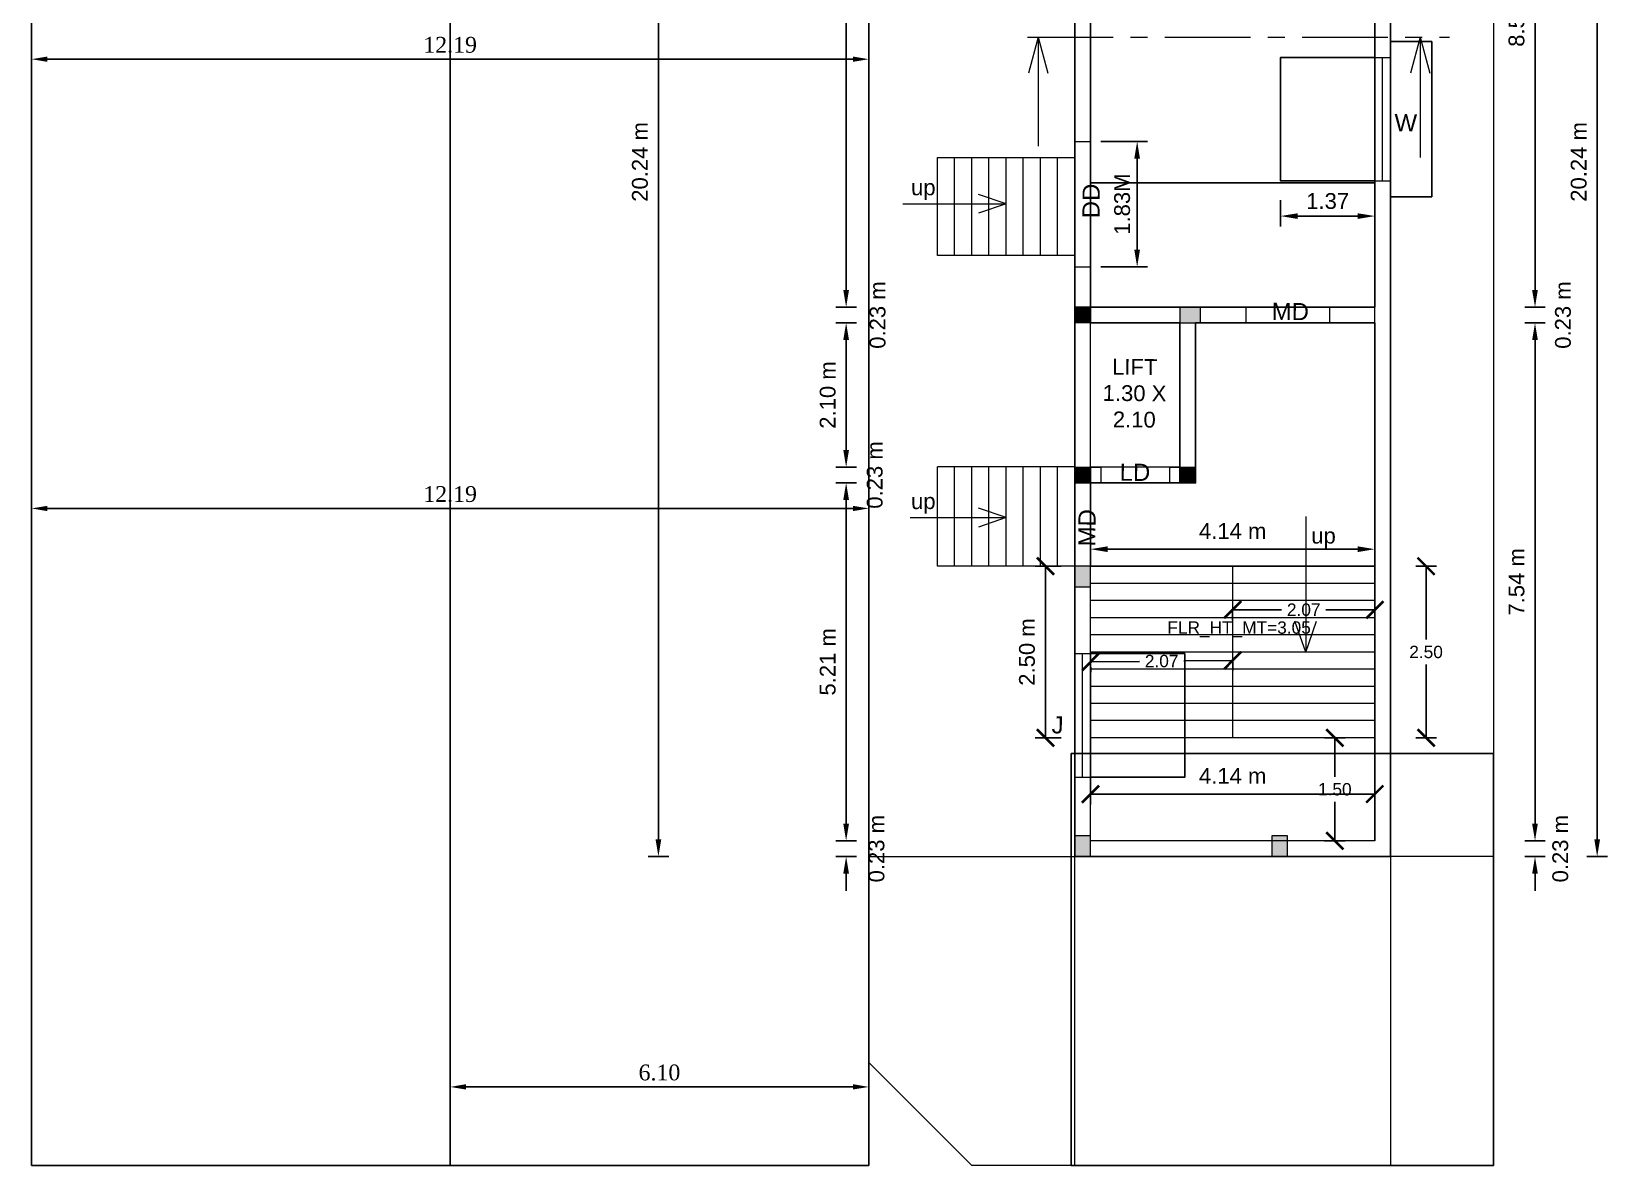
# Model space of a CAD drawing. Header units: metres. Extents: x -478 to 9074, y -2171 to 1762.
# Drawn here: x 8946.42 to 8969.38, y 49.63 to 66.15 of the extents above; entities that cross this region are included whole.
import ezdxf

# ---------------------------------------------------------------- set-up
doc = ezdxf.new("R2010")
doc.units = ezdxf.units.M
doc.header["$MEASUREMENT"] = 0
doc.linetypes.add('CABLIN', pattern=[0.35, 0.25, -0.1])
doc.linetypes.add('CENTER', pattern=[2, 1.25, -0.25, 0.25, -0.25])
for name, color, linetype in [('BLK_1_FLR_0_BLT_UP_AREA', 7, 'Continuous'), ('BLK_1_FLR_0_CARPET_AREA', 7, 'Continuous'), ('BLK_1_FLR_0_CHAJJA', 7, 'Continuous'), ('BLK_1_FLR_0_EXIT_WIDTH_DOOR', 7, 'Continuous'), ('BLK_1_FLR_0_EXIT_WIDTH_STAIR_1', 7, 'Continuous'), ('BLK_1_FLR_0_LIFT_1', 30, 'Continuous'), ('BLK_1_FLR_0_LIGHT_VENTILATION_1', 7, 'Continuous'), ('BLK_1_FLR_0_REGULAR_ROOM_1', 7, 'Continuous'), ('BLK_1_FLR_0_STAIR_1', 7, 'Continuous'), ('BLK_1_FLR_0_STAIR_1_FLIGHT_1', 7, 'Continuous'), ('BLK_1_FLR_0_STAIR_1_FLIGHT_2', 7, 'Continuous'), ('BLK_1_FLR_0_STAIR_1_LANDING_1', 7, 'Continuous'), ('BLK_1_FLR_1_LIGHT_VENTILATION_1', 7, 'Continuous'), ('BLK_1_FLR_1_STAIR_1', 7, 'Continuous'), ('BLK_1_LVL_0_BLDG_FOOT_PRINT', 1, 'Continuous'), ('BLK_1_LVL_0_FRONT_SETBACK', 2, 'Continuous'), ('BLK_1_LVL_0_REAR_SETBACK', 11, 'Continuous'), ('BLK_1_LVL_0_SIDE_SETBACK2', 102, 'Continuous'), ('NOTIFIED_ROAD', 183, 'Continuous'), ('PER_AISLE_WIDTH', 7, 'Continuous'), ('PLOT_BOUNDARY', 70, 'Continuous'), ('ROAD_WIDTH', 7, 'Continuous'), ('SEATING_AREA', 7, 'Continuous'), ('SURRENDER_ROAD_WIDTH', 2, 'Continuous')]:
    doc.layers.add(name, color=color, linetype=linetype)
doc.layers.add('DRIVE_WAY', color=7, linetype='Continuous', lineweight=0)
doc.styles.add('S', font='swiss.ttf')
doc.styles.get("Standard").update_dxf_attribs({"font": 'times.ttf'})
doc.dimstyles.new('METRIC', dxfattribs={"dimtxt": 0.45, "dimasz": 0.25, "dimexe": 0.15, "dimexo": 0.15, "dimgap": 0.15, "dimtad": 1, "dimzin": 0, "dimdsep": 46, "dimtxsty": 'S', "dimcen": 0, "dimclrd": 1, "dimclre": 1, "dimclrt": 5, "dimadec": 0, "dimazin": 2, "dimtfac": 1, "dimtix": 1, "dimtofl": 0, "dimtmove": 1, "dimatfit": 0, "dimfxl": 0, "dimtolj": 1, "dimtzin": 0, "dimarcsym": 0})
doc.dimstyles.new('STANDARD$0', dxfattribs={"dimscale": 0, "dimtxt": 9, "dimasz": 2, "dimexe": 2, "dimexo": 1, "dimgap": 0.5, "dimtad": 1, "dimdec": 1, "dimzin": 0, "dimdsep": 46, "dimlunit": 4, "dimtxsty": 'Standard', "dimblk1": 'ARCHTICK', "dimblk2": 'ARCHTICK', "dimsah": 1, "dimcen": 0, "dimdle": 1.5, "dimclrd": 1, "dimclre": 1, "dimclrt": 4, "dimadec": 0, "dimazin": 0, "dimtfac": 0.3, "dimtdec": 1, "dimtix": 1, "dimtmove": 0, "dimatfit": 3, "dimldrblk": 'ARCHTICK', "dimfxl": 0, "dimfrac": 2, "dimtolj": 1, "dimtzin": 0, "dimarcsym": 0})

# ---------------------------------------------------------------- blocks, each defined once
blk = doc.blocks.new('*D168')
at = {"lineweight": -2}
for p, q in [((8968.321, 62.381), (8968.321, 62.631)), ((8968.171, 62.131), (8968.471, 62.131)), ((8968.171, 61.901), (8968.471, 61.901)), ((8968.321, 61.651), (8968.321, 61.401))]:
    blk.add_line(p, q, dxfattribs=at)
for points in [[(8968.279, 62.381), (8968.362, 62.381), (8968.321, 62.131)], [(8968.279, 61.651), (8968.362, 61.651), (8968.321, 61.901)]]:
    blk.add_solid(points)
at = {"layer": 'Defpoints', "color": 0}
for p in [(8965.688, 62.131), (8965.715, 61.901), (8968.321, 61.901)]:
    blk.add_point(p, dxfattribs=at)
at = {"color": 0, "insert": (8968.729, 62.016), "char_height": 0.23, "attachment_point": 5, "rotation": 90, "style": 'S'}
blk.add_mtext('\\A1;0.23 m', dxfattribs=at)
blk = doc.blocks.new('*D169')
at = {"lineweight": -2}
for p, q in [((8968.171, 61.901), (8968.471, 61.901)), ((8968.321, 61.651), (8968.321, 54.607)), ((8968.171, 54.357), (8968.471, 54.357))]:
    blk.add_line(p, q, dxfattribs=at)
for points in [[(8968.279, 61.651), (8968.362, 61.651), (8968.321, 61.901)], [(8968.279, 54.607), (8968.362, 54.607), (8968.321, 54.357)]]:
    blk.add_solid(points)
at = {"layer": 'Defpoints', "color": 0}
for p in [(8965.715, 61.901), (8965.333, 54.357), (8968.321, 54.357)]:
    blk.add_point(p, dxfattribs=at)
at = {"color": 0, "insert": (8968.052, 58.129), "char_height": 0.23, "attachment_point": 5, "rotation": 90, "style": 'S'}
blk.add_mtext('\\A1;7.54 m', dxfattribs=at)
blk = doc.blocks.new('*D170')
at = {"lineweight": -2}
for p, q in [((8968.321, 54.607), (8968.321, 54.857)), ((8968.171, 54.357), (8968.471, 54.357)), ((8968.171, 54.127), (8968.471, 54.127)), ((8968.321, 53.877), (8968.321, 53.627))]:
    blk.add_line(p, q, dxfattribs=at)
for points in [[(8968.279, 54.607), (8968.362, 54.607), (8968.321, 54.357)], [(8968.279, 53.877), (8968.362, 53.877), (8968.321, 54.127)]]:
    blk.add_solid(points)
at = {"layer": 'Defpoints', "color": 0}
for p in [(8965.333, 54.357), (8965.35, 54.127), (8968.321, 54.127)]:
    blk.add_point(p, dxfattribs=at)
at = {"color": 0, "insert": (8968.69, 54.242), "char_height": 0.23, "attachment_point": 5, "rotation": 90, "style": 'S'}
blk.add_mtext('\\A1;0.23 m', dxfattribs=at)
blk = doc.blocks.new('*D171')
at = {"lineweight": -2}
for p, q in [((8969.076, 74.367), (8969.376, 74.367)), ((8969.226, 54.377), (8969.226, 74.117)), ((8969.076, 54.127), (8969.376, 54.127))]:
    blk.add_line(p, q, dxfattribs=at)
for points in [[(8969.185, 74.117), (8969.268, 74.117), (8969.226, 74.367)], [(8969.185, 54.377), (8969.268, 54.377), (8969.226, 54.127)]]:
    blk.add_solid(points)
at = {"layer": 'Defpoints', "color": 0}
for p in [(8964.132, 74.367), (8969.226, 74.367), (8965.35, 54.127)]:
    blk.add_point(p, dxfattribs=at)
at = {"color": 0, "insert": (8968.958, 64.247), "char_height": 0.23, "attachment_point": 5, "rotation": 90, "style": 'S'}
blk.add_mtext('\\A1;20.24 m', dxfattribs=at)
blk = doc.blocks.new('*D175')
at = {"lineweight": -2}
for p, q in [((8958.287, 54.607), (8958.287, 54.857)), ((8958.437, 54.357), (8958.137, 54.357)), ((8958.437, 54.127), (8958.137, 54.127)), ((8958.287, 53.877), (8958.287, 53.627))]:
    blk.add_line(p, q, dxfattribs=at)
for points in [[(8958.245, 54.607), (8958.329, 54.607), (8958.287, 54.357)], [(8958.245, 53.877), (8958.329, 53.877), (8958.287, 54.127)]]:
    blk.add_solid(points)
at = {"layer": 'Defpoints', "color": 0}
for p in [(8958.287, 54.357), (8962.841, 54.357), (8962.841, 54.127)]:
    blk.add_point(p, dxfattribs=at)
at = {"color": 0, "insert": (8958.73, 54.242), "char_height": 0.23, "attachment_point": 5, "rotation": 90, "style": 'S'}
blk.add_mtext('\\A1;0.23 m', dxfattribs=at)
blk = doc.blocks.new('*D176')
at = {"lineweight": -2}
for p, q in [((8958.437, 59.571), (8958.137, 59.571)), ((8958.287, 54.607), (8958.287, 59.321)), ((8958.437, 54.357), (8958.137, 54.357))]:
    blk.add_line(p, q, dxfattribs=at)
for points in [[(8958.245, 59.321), (8958.329, 59.321), (8958.287, 59.571)], [(8958.245, 54.607), (8958.329, 54.607), (8958.287, 54.357)]]:
    blk.add_solid(points)
at = {"layer": 'Defpoints', "color": 0}
for p in [(8958.287, 59.571), (8961.847, 59.571), (8962.841, 54.357)]:
    blk.add_point(p, dxfattribs=at)
at = {"color": 0, "insert": (8958.019, 56.964), "char_height": 0.23, "attachment_point": 5, "rotation": 90, "style": 'S'}
blk.add_mtext('\\A1;5.21 m', dxfattribs=at)
blk = doc.blocks.new('*D177')
at = {"lineweight": -2}
for p, q in [((8958.287, 60.051), (8958.287, 60.301)), ((8958.437, 59.801), (8958.137, 59.801)), ((8958.437, 59.571), (8958.137, 59.571)), ((8958.287, 59.321), (8958.287, 59.071))]:
    blk.add_line(p, q, dxfattribs=at)
for points in [[(8958.245, 60.051), (8958.329, 60.051), (8958.287, 59.801)], [(8958.245, 59.321), (8958.329, 59.321), (8958.287, 59.571)]]:
    blk.add_solid(points)
at = {"layer": 'Defpoints', "color": 0}
for p in [(8958.287, 59.801), (8961.847, 59.801), (8961.847, 59.571)]:
    blk.add_point(p, dxfattribs=at)
at = {"color": 0, "insert": (8958.704, 59.686), "char_height": 0.23, "attachment_point": 5, "rotation": 90, "style": 'S'}
blk.add_mtext('\\A1;0.23 m', dxfattribs=at)
blk = doc.blocks.new('*D178')
at = {"lineweight": -2}
for p, q in [((8958.437, 61.901), (8958.137, 61.901)), ((8958.287, 60.051), (8958.287, 61.651)), ((8958.437, 59.801), (8958.137, 59.801))]:
    blk.add_line(p, q, dxfattribs=at)
for points in [[(8958.245, 61.651), (8958.329, 61.651), (8958.287, 61.901)], [(8958.245, 60.051), (8958.329, 60.051), (8958.287, 59.801)]]:
    blk.add_solid(points)
at = {"layer": 'Defpoints', "color": 0}
for p in [(8958.287, 61.901), (8961.847, 61.901), (8961.847, 59.801)]:
    blk.add_point(p, dxfattribs=at)
at = {"color": 0, "insert": (8958.019, 60.851), "char_height": 0.23, "attachment_point": 5, "rotation": 90, "style": 'S'}
blk.add_mtext('\\A1;2.10 m', dxfattribs=at)
blk = doc.blocks.new('*D179')
at = {"lineweight": -2}
for p, q in [((8958.287, 62.381), (8958.287, 62.631)), ((8958.437, 62.131), (8958.137, 62.131)), ((8958.437, 61.901), (8958.137, 61.901)), ((8958.287, 61.651), (8958.287, 61.401))]:
    blk.add_line(p, q, dxfattribs=at)
for points in [[(8958.245, 62.381), (8958.329, 62.381), (8958.287, 62.131)], [(8958.245, 61.651), (8958.329, 61.651), (8958.287, 61.901)]]:
    blk.add_solid(points)
at = {"layer": 'Defpoints', "color": 0}
for p in [(8958.287, 62.131), (8961.847, 62.131), (8961.847, 61.901)]:
    blk.add_point(p, dxfattribs=at)
at = {"color": 0, "insert": (8958.746, 62.016), "char_height": 0.23, "attachment_point": 5, "rotation": 90, "style": 'S'}
blk.add_mtext('\\A1;0.23 m', dxfattribs=at)
blk = doc.blocks.new('*D180')
at = {"lineweight": -2}
for p, q in [((8958.437, 74.137), (8958.137, 74.137)), ((8958.287, 62.381), (8958.287, 73.887)), ((8958.437, 62.131), (8958.137, 62.131))]:
    blk.add_line(p, q, dxfattribs=at)
for points in [[(8958.245, 73.887), (8958.329, 73.887), (8958.287, 74.137)], [(8958.245, 62.381), (8958.329, 62.381), (8958.287, 62.131)]]:
    blk.add_solid(points)
at = {"layer": 'Defpoints', "color": 0}
for p in [(8958.287, 74.137), (8962.161, 74.137), (8961.847, 62.131)]:
    blk.add_point(p, dxfattribs=at)
at = {"color": 0, "insert": (8958.019, 68.134), "char_height": 0.23, "attachment_point": 5, "rotation": 90, "style": 'S'}
blk.add_mtext('\\A1;12.01 m', dxfattribs=at)
blk = doc.blocks.new('_ArchTick')
at = {"color": 0, "linetype": 'ByBlock', "const_width": 0.15}
blk.add_lwpolyline([(-0.5, -0.5), (0.5, 0.5)], dxfattribs=at)
blk = doc.blocks.new('*D205')
at = {"layer": 'BLK_1_FLR_0_STAIR_1_LANDING_1', "color": 0, "lineweight": -2}
for p, q in [((8961.847, 55.268), (8961.847, 54.888)), ((8965.987, 55.268), (8965.987, 54.888)), ((8965.987, 55.038), (8961.847, 55.038))]:
    blk.add_line(p, q, dxfattribs=at)
at = {"layer": 'Defpoints', "color": 0}
for p in [(8961.847, 55.857), (8965.987, 55.857), (8961.847, 55.038)]:
    blk.add_point(p, dxfattribs=at)
at = {"layer": 'BLK_1_FLR_0_STAIR_1_LANDING_1', "color": 0, "lineweight": -2, "xscale": 0.25, "yscale": 0.25, "zscale": 0.25, "rotation": 180}
blk.add_blockref('_ArchTick', (8961.847, 55.038), dxfattribs=at)
at = {"layer": 'BLK_1_FLR_0_STAIR_1_LANDING_1', "color": 0, "lineweight": -2, "xscale": 0.25, "yscale": 0.25, "zscale": 0.25}
blk.add_blockref('_ArchTick', (8965.987, 55.038), dxfattribs=at)
at = {"layer": 'BLK_1_FLR_0_STAIR_1_LANDING_1', "color": 7, "lineweight": 20, "insert": (8963.917, 55.303), "char_height": 0.23, "attachment_point": 5, "style": 'S'}
blk.add_mtext('\\A1;4.14 m', dxfattribs=at)
blk = doc.blocks.new('*D206')
at = {"layer": 'BLK_1_FLR_0_STAIR_1_LANDING_1', "color": 2, "lineweight": -2, "ltscale": 0.5}
for p, q in [((8965.255, 55.857), (8965.555, 55.857)), ((8965.405, 55.857), (8965.405, 55.29)), ((8965.405, 54.357), (8965.405, 54.925)), ((8965.255, 54.357), (8965.555, 54.357))]:
    blk.add_line(p, q, dxfattribs=at)
at = {"layer": 'Defpoints', "color": 0, "ltscale": 0.5}
for p in [(8965.095, 55.857), (8965.095, 54.357), (8965.405, 54.357)]:
    blk.add_point(p, dxfattribs=at)
at = {"layer": 'BLK_1_FLR_0_STAIR_1_LANDING_1', "color": 2, "lineweight": -2, "ltscale": 0.5, "xscale": 0.25, "yscale": 0.25, "zscale": 0.25}
for p, rotation in [((8965.405, 55.857), 90), ((8965.405, 54.357), 270)]:
    blk.add_blockref('_ArchTick', p, dxfattribs=dict(at, rotation=rotation))
at = {"layer": 'BLK_1_FLR_0_STAIR_1_LANDING_1', "color": 2, "lineweight": -2, "ltscale": 0.5, "insert": (8965.405, 55.107), "char_height": 0.18, "attachment_point": 5, "style": 'S'}
blk.add_mtext('\\A1;1.50', dxfattribs=at)
blk = doc.blocks.new('*D211')
at = {"lineweight": -2}
for p, q in [((8968.171, 70.699), (8968.471, 70.699)), ((8968.321, 62.381), (8968.321, 70.449)), ((8968.171, 62.131), (8968.471, 62.131))]:
    blk.add_line(p, q, dxfattribs=at)
for points in [[(8968.279, 70.449), (8968.362, 70.449), (8968.321, 70.699)], [(8968.279, 62.381), (8968.362, 62.381), (8968.321, 62.131)]]:
    blk.add_solid(points)
at = {"layer": 'Defpoints', "color": 0}
for p in [(8965.987, 70.699), (8968.321, 70.699), (8965.987, 62.131)]:
    blk.add_point(p, dxfattribs=at)
at = {"color": 0, "insert": (8968.052, 66.415), "char_height": 0.23, "attachment_point": 5, "rotation": 90, "style": 'S'}
blk.add_mtext('\\A1;8.57 m', dxfattribs=at)
blk = doc.blocks.new('*D213')
at = {"lineweight": -2}
for p, q in [((8955.703, 74.367), (8955.403, 74.367)), ((8955.553, 54.377), (8955.553, 74.117)), ((8955.703, 54.127), (8955.403, 54.127))]:
    blk.add_line(p, q, dxfattribs=at)
for points in [[(8955.511, 74.117), (8955.594, 74.117), (8955.553, 74.367)], [(8955.511, 54.377), (8955.594, 54.377), (8955.553, 54.127)]]:
    blk.add_solid(points)
at = {"layer": 'Defpoints', "color": 0}
for p in [(8955.553, 74.367), (8959.788, 74.367), (8961.617, 54.127)]:
    blk.add_point(p, dxfattribs=at)
at = {"color": 0, "insert": (8955.284, 64.247), "char_height": 0.23, "attachment_point": 5, "rotation": 90, "style": 'S'}
blk.add_mtext('\\A1;20.24 m', dxfattribs=at)
blk = doc.blocks.new('*D218')
at = {"layer": 'BLK_1_FLR_0_LIGHT_VENTILATION_1', "color": 232, "lineweight": -2, "ltscale": 0.5}
for p, q in [((8964.615, 63.688), (8964.615, 63.308)), ((8965.987, 63.688), (8965.987, 63.308)), ((8964.865, 63.458), (8965.737, 63.458))]:
    blk.add_line(p, q, dxfattribs=at)
at = {"layer": 'BLK_1_FLR_0_LIGHT_VENTILATION_1', "color": 232, "ltscale": 0.5}
for points in [[(8964.865, 63.499), (8964.865, 63.416), (8964.615, 63.458)], [(8965.737, 63.499), (8965.737, 63.416), (8965.987, 63.458)]]:
    blk.add_solid(points, dxfattribs=at)
at = {"layer": 'Defpoints', "color": 0, "ltscale": 0.5}
for p in [(8964.615, 63.969), (8965.987, 63.969), (8965.987, 63.458)]:
    blk.add_point(p, dxfattribs=at)
at = {"layer": 'BLK_1_FLR_0_LIGHT_VENTILATION_1', "color": 232, "lineweight": -2, "ltscale": 0.5, "insert": (8965.301, 63.676), "char_height": 0.23, "attachment_point": 5, "style": 'S'}
blk.add_mtext('\\A1;1.37', dxfattribs=at)
blk = doc.blocks.new('*D220')
at = {"layer": 'BLK_1_FLR_0_EXIT_WIDTH_STAIR_1', "color": 1, "lineweight": -2}
for p, q in [((8961.847, 58.507), (8961.847, 58.755)), ((8962.097, 58.605), (8965.737, 58.605)), ((8965.987, 58.507), (8965.987, 58.755))]:
    blk.add_line(p, q, dxfattribs=at)
at = {"layer": 'BLK_1_FLR_0_EXIT_WIDTH_STAIR_1', "color": 1}
for points in [[(8962.097, 58.647), (8962.097, 58.563), (8961.847, 58.605)], [(8965.737, 58.647), (8965.737, 58.563), (8965.987, 58.605)]]:
    blk.add_solid(points, dxfattribs=at)
at = {"layer": 'Defpoints', "color": 0}
for p in [(8965.987, 58.605), (8961.847, 58.357), (8965.987, 58.357)]:
    blk.add_point(p, dxfattribs=at)
at = {"layer": 'BLK_1_FLR_0_EXIT_WIDTH_STAIR_1', "color": 1, "lineweight": -2, "insert": (8963.917, 58.87), "char_height": 0.23, "attachment_point": 5, "style": 'S'}
blk.add_mtext('\\A1;4.14 m', dxfattribs=at)
blk = doc.blocks.new('*D221')
at = {"layer": 'BLK_1_FLR_0_STAIR_1_FLIGHT_1', "color": 2, "lineweight": -2, "ltscale": 0.5}
for p, q in [((8963.917, 57.723), (8963.917, 57.573)), ((8963.917, 57.723), (8964.629, 57.723)), ((8965.987, 57.723), (8965.274, 57.723)), ((8965.987, 57.723), (8965.987, 57.573))]:
    blk.add_line(p, q, dxfattribs=at)
at = {"layer": 'Defpoints', "color": 0, "ltscale": 0.5}
for p in [(8963.917, 57.857), (8965.987, 57.857), (8965.987, 57.723)]:
    blk.add_point(p, dxfattribs=at)
at = {"layer": 'BLK_1_FLR_0_STAIR_1_FLIGHT_1', "color": 2, "lineweight": -2, "ltscale": 0.5, "xscale": 0.25, "yscale": 0.25, "zscale": 0.25, "rotation": 180}
blk.add_blockref('_ArchTick', (8963.917, 57.723), dxfattribs=at)
at = {"layer": 'BLK_1_FLR_0_STAIR_1_FLIGHT_1', "color": 2, "lineweight": -2, "ltscale": 0.5, "xscale": 0.25, "yscale": 0.25, "zscale": 0.25}
blk.add_blockref('_ArchTick', (8965.987, 57.723), dxfattribs=at)
at = {"layer": 'BLK_1_FLR_0_STAIR_1_FLIGHT_1', "color": 2, "lineweight": -2, "ltscale": 0.5, "insert": (8964.952, 57.723), "char_height": 0.18, "attachment_point": 5, "style": 'S'}
blk.add_mtext('\\A1;2.07', dxfattribs=at)
blk = doc.blocks.new('*D222')
at = {"layer": 'BLK_1_FLR_0_STAIR_1_FLIGHT_2', "color": 2, "lineweight": -2, "ltscale": 0.5}
for p, q in [((8961.848, 56.963), (8962.561, 56.971)), ((8961.848, 56.963), (8961.85, 56.813)), ((8963.918, 56.986), (8963.205, 56.978)), ((8963.918, 56.986), (8963.92, 56.836))]:
    blk.add_line(p, q, dxfattribs=at)
at = {"layer": 'Defpoints', "color": 0, "ltscale": 0.5}
for p in [(8961.847, 57.084), (8961.848, 56.963), (8963.917, 57.107)]:
    blk.add_point(p, dxfattribs=at)
at = {"layer": 'BLK_1_FLR_0_STAIR_1_FLIGHT_2', "color": 2, "lineweight": -2, "ltscale": 0.5, "xscale": 0.25, "yscale": 0.25, "zscale": 0.25}
for p, rotation in [((8961.848, 56.963), 180.6414705775121), ((8963.918, 56.986), 0.6414705775120402)]:
    blk.add_blockref('_ArchTick', p, dxfattribs=dict(at, rotation=rotation))
at = {"layer": 'BLK_1_FLR_0_STAIR_1_FLIGHT_2', "color": 2, "lineweight": -2, "ltscale": 0.5, "insert": (8962.883, 56.975), "char_height": 0.18, "attachment_point": 5, "style": 'S'}
blk.add_mtext('\\A1;2.07', dxfattribs=at)
blk = doc.blocks.new('*D223')
at = {"layer": 'BLK_1_FLR_0_STAIR_1_FLIGHT_1', "color": 1, "lineweight": -2, "ltscale": 0.5}
for p, q in [((8966.584, 58.357), (8966.884, 58.357)), ((8966.734, 58.357), (8966.734, 57.29)), ((8966.734, 55.857), (8966.734, 56.925)), ((8966.584, 55.857), (8966.884, 55.857))]:
    blk.add_line(p, q, dxfattribs=at)
at = {"layer": 'Defpoints', "color": 0, "ltscale": 0.5}
for p in [(8965.987, 58.357), (8966.734, 58.357), (8965.987, 55.857)]:
    blk.add_point(p, dxfattribs=at)
at = {"layer": 'BLK_1_FLR_0_STAIR_1_FLIGHT_1', "color": 1, "lineweight": -2, "ltscale": 0.5, "xscale": 0.25, "yscale": 0.25, "zscale": 0.25}
for p, rotation in [((8966.734, 58.357), 90), ((8966.734, 55.857), 270)]:
    blk.add_blockref('_ArchTick', p, dxfattribs=dict(at, rotation=rotation))
at = {"layer": 'BLK_1_FLR_0_STAIR_1_FLIGHT_1', "color": 1, "lineweight": -2, "ltscale": 0.5, "insert": (8966.734, 57.107), "char_height": 0.18, "attachment_point": 5, "style": 'S'}
blk.add_mtext('\\A1;2.50', dxfattribs=at)
blk = doc.blocks.new('*D224')
at = {"layer": 'BLK_1_FLR_0_STAIR_1_FLIGHT_2', "color": 0, "lineweight": -2}
for p, q in [((8961.42, 58.357), (8961.04, 58.357)), ((8961.19, 55.857), (8961.19, 58.357)), ((8961.42, 55.857), (8961.04, 55.857))]:
    blk.add_line(p, q, dxfattribs=at)
at = {"layer": 'Defpoints', "color": 0}
for p in [(8961.19, 58.357), (8961.847, 58.357), (8961.847, 55.857)]:
    blk.add_point(p, dxfattribs=at)
at = {"layer": 'BLK_1_FLR_0_STAIR_1_FLIGHT_2', "color": 0, "lineweight": -2, "xscale": 0.25, "yscale": 0.25, "zscale": 0.25}
for p, rotation in [((8961.19, 58.357), 90), ((8961.19, 55.857), 270)]:
    blk.add_blockref('_ArchTick', p, dxfattribs=dict(at, rotation=rotation))
at = {"layer": 'BLK_1_FLR_0_STAIR_1_FLIGHT_2', "color": 7, "lineweight": 20, "insert": (8960.922, 57.107), "char_height": 0.23, "attachment_point": 5, "rotation": 90, "style": 'S'}
blk.add_mtext('\\A1;2.50 m', dxfattribs=at)
blk = doc.blocks.new('*D1471')
at = {"layer": 'BLK_1_FLR_0_EXIT_WIDTH_DOOR', "color": 2, "lineweight": -2, "ltscale": 0.5}
for p, q in [((8961.997, 64.546), (8962.676, 64.546)), ((8962.526, 62.967), (8962.526, 64.296)), ((8961.997, 62.717), (8962.676, 62.717))]:
    blk.add_line(p, q, dxfattribs=at)
at = {"layer": 'BLK_1_FLR_0_EXIT_WIDTH_DOOR', "color": 2, "ltscale": 0.5}
for points in [[(8962.484, 64.296), (8962.567, 64.296), (8962.526, 64.546)], [(8962.484, 62.967), (8962.567, 62.967), (8962.526, 62.717)]]:
    blk.add_solid(points, dxfattribs=at)
at = {"layer": 'Defpoints', "color": 0, "ltscale": 0.5}
for p in [(8961.847, 64.546), (8962.526, 64.546), (8961.847, 62.717)]:
    blk.add_point(p, dxfattribs=at)
at = {"layer": 'BLK_1_FLR_0_EXIT_WIDTH_DOOR', "color": 2, "lineweight": -2, "ltscale": 0.5, "insert": (8962.308, 63.632), "char_height": 0.23, "attachment_point": 5, "rotation": 90, "style": 'S'}
blk.add_mtext('\\A1;1.83M', dxfattribs=at)
blk = doc.blocks.new('*D2037')
at = {"layer": 'Defpoints', "color": 0}
for p in [(8958.617, 50.772), (8952.519, 49.627), (8958.617, 49.627)]:
    blk.add_point(p, dxfattribs=at)
at = {"layer": 'NOTIFIED_ROAD', "color": 0, "lineweight": -2}
for p, q in [((8952.519, 50.542), (8952.519, 51.002)), ((8958.617, 50.542), (8958.617, 51.002)), ((8952.749, 50.772), (8958.387, 50.772))]:
    blk.add_line(p, q, dxfattribs=at)
at = {"layer": 'NOTIFIED_ROAD', "color": 0}
for points in [[(8952.749, 50.811), (8952.749, 50.734), (8952.519, 50.772)], [(8958.387, 50.811), (8958.387, 50.734), (8958.617, 50.772)]]:
    blk.add_solid(points, dxfattribs=at)
at = {"layer": 'NOTIFIED_ROAD', "color": 0, "insert": (8955.568, 50.98), "char_height": 0.23, "attachment_point": 5}
blk.add_mtext('\\A1;6.10', dxfattribs=at)
blk = doc.blocks.new('*D2038')
at = {"layer": 'Defpoints', "color": 0, "linetype": 'Continuous'}
for p in [(8946.422, 63.497), (8958.617, 63.497), (8958.617, 59.199)]:
    blk.add_point(p, dxfattribs=at)
at = {"layer": 'NOTIFIED_ROAD', "color": 0, "linetype": 'Continuous', "lineweight": -2}
for p, q in [((8946.422, 59.429), (8946.422, 58.969)), ((8958.617, 59.429), (8958.617, 58.969)), ((8946.652, 59.199), (8958.387, 59.199))]:
    blk.add_line(p, q, dxfattribs=at)
at = {"layer": 'NOTIFIED_ROAD', "color": 0, "linetype": 'Continuous'}
for points in [[(8946.652, 59.237), (8946.652, 59.16), (8946.422, 59.199)], [(8958.387, 59.237), (8958.387, 59.16), (8958.617, 59.199)]]:
    blk.add_solid(points, dxfattribs=at)
at = {"layer": 'NOTIFIED_ROAD', "color": 0, "linetype": 'Continuous', "insert": (8952.519, 59.406), "char_height": 0.23, "attachment_point": 5}
blk.add_mtext('\\A1;12.19', dxfattribs=at)
blk = doc.blocks.new('*D2039')
at = {"layer": 'Defpoints', "color": 0, "linetype": 'Continuous'}
for p in [(8958.617, 65.743), (8946.422, 63.497), (8958.617, 63.497)]:
    blk.add_point(p, dxfattribs=at)
at = {"layer": 'NOTIFIED_ROAD', "color": 0, "linetype": 'Continuous', "lineweight": -2}
for p, q in [((8946.422, 65.513), (8946.422, 65.973)), ((8958.617, 65.513), (8958.617, 65.973)), ((8946.652, 65.743), (8958.387, 65.743))]:
    blk.add_line(p, q, dxfattribs=at)
at = {"layer": 'NOTIFIED_ROAD', "color": 0, "linetype": 'Continuous'}
for points in [[(8946.652, 65.782), (8946.652, 65.705), (8946.422, 65.743)], [(8958.387, 65.782), (8958.387, 65.705), (8958.617, 65.743)]]:
    blk.add_solid(points, dxfattribs=at)
at = {"layer": 'NOTIFIED_ROAD', "color": 0, "linetype": 'Continuous', "insert": (8952.519, 65.951), "char_height": 0.23, "attachment_point": 5}
blk.add_mtext('\\A1;12.19', dxfattribs=at)

msp = doc.modelspace()

# ---------------------------------------------------------------- hatches: boundary and pattern name
at = {"lineweight": 20}
h = msp.add_hatch(color=256, dxfattribs=at)
h.dxf.hatch_style = 1
h.paths.add_polyline_path([(8961.84666, 61.90117), (8961.84666, 62.13117), (8961.61666, 62.13117), (8961.61666, 61.90117)])
h = msp.add_hatch(color=256, dxfattribs=at)
h.dxf.hatch_style = 1
h.paths.add_polyline_path([(8963.14666, 62.13117), (8963.14666, 61.90117), (8963.44666, 61.90117), (8963.44666, 62.13117)])
h = msp.add_hatch(color=256, dxfattribs=at)
h.dxf.hatch_style = 1
h.paths.add_polyline_path([(8961.84666, 59.57117), (8961.84666, 59.80117), (8961.61666, 59.80117), (8961.61666, 59.57117)])
h = msp.add_hatch(color=256, dxfattribs=at)
h.dxf.hatch_style = 1
h.paths.add_polyline_path([(8963.37666, 59.57117), (8963.37666, 59.80117), (8963.14666, 59.80117), (8963.14666, 59.57117)])
h = msp.add_hatch(color=256, dxfattribs=at)
h.dxf.hatch_style = 1
h.paths.add_polyline_path([(8961.61666, 58.05734), (8961.84666, 58.05734), (8961.84666, 58.35734), (8961.61666, 58.35734)])
h = msp.add_hatch(color=256, dxfattribs=at)
h.dxf.hatch_style = 1
h.paths.add_polyline_path([(8961.61666, 54.12734), (8961.84666, 54.12734), (8961.84666, 54.42734), (8961.61666, 54.42734)])
h = msp.add_hatch(color=256, dxfattribs=at)
h.dxf.hatch_style = 1
h.paths.add_polyline_path([(8964.48666, 54.12734), (8964.71666, 54.12734), (8964.71666, 54.42734), (8964.48666, 54.42734)])

# ---------------------------------------------------------------- linework, layer by layer
for p, q in [((8961.61666, 54.12734), (8961.61666, 74.36734)), ((8966.21666, 54.12734), (8966.21666, 70.92913)), ((8965.98666, 54.35734), (8965.98666, 70.69913)), ((8961.08266, 66.06495), (8960.94094, 65.53775)), ((8961.08266, 66.06495), (8961.08266, 64.47595)), ((8961.08266, 66.06495), (8961.22438, 65.53775)), ((8966.6474, 66.06495), (8966.50568, 65.53775)), ((8966.6474, 66.06495), (8966.6474, 64.30922)), ((8966.6474, 66.06495), (8966.78912, 65.53775)), ((8965.98666, 65.76913), (8966.21666, 65.76913)), ((8966.10166, 63.96913), (8966.10166, 65.76913)), ((8966.21666, 65.76913), (8966.21666, 63.96913)), ((8961.61666, 64.54626), (8961.84666, 64.54626)), ((8959.61666, 62.88253), (8959.61666, 64.31253)), ((8959.61666, 64.31253), (8961.61666, 64.31253)), ((8959.86666, 62.88253), (8959.86666, 64.31253)), ((8960.11666, 62.88253), (8960.11666, 64.31253)), ((8960.36666, 62.88253), (8960.36666, 64.31253)), ((8960.61666, 62.88253), (8960.61666, 64.31253)), ((8960.86666, 62.88253), (8960.86666, 64.31253)), ((8961.11666, 62.88253), (8961.11666, 64.31253)), ((8961.36666, 62.88253), (8961.36666, 64.31253)), ((8965.98666, 63.96913), (8966.21666, 63.96913)), ((8959.11484, 63.63619), (8960.61666, 63.63619)), ((8960.61666, 63.63619), (8960.21709, 63.77272)), ((8960.61666, 63.63619), (8960.21709, 63.49966)), ((8961.36666, 62.88253), (8959.61666, 62.88253)), ((8961.61666, 62.88253), (8961.36666, 62.88253)), ((8961.61666, 62.71695), (8961.84666, 62.71695)), ((8961.84666, 59.95493), (8961.84666, 62.71695)), ((8963.14666, 62.13117), (8961.61666, 62.13117)), ((8963.44666, 62.13117), (8964.1121, 62.13117)), ((8964.1121, 61.90117), (8964.1121, 62.13117)), ((8965.3321, 62.13117), (8965.98666, 62.13117)), ((8965.3321, 61.90117), (8965.3321, 62.13117)), ((8961.61666, 59.57117), (8961.61666, 61.90117)), ((8963.14666, 61.90117), (8961.61666, 61.90117)), ((8961.84666, 59.80117), (8961.84666, 61.90117)), ((8963.14666, 59.80117), (8963.14666, 61.90117)), ((8963.37666, 59.57117), (8963.37666, 61.90117)), ((8963.44666, 61.90117), (8965.98666, 61.90117)), ((8959.61666, 58.35734), (8959.61666, 59.80734)), ((8961.61666, 59.80734), (8959.61666, 59.80734)), ((8959.86666, 58.35734), (8959.86666, 59.80734)), ((8960.11666, 58.35734), (8960.11666, 59.80734)), ((8960.36666, 58.35734), (8960.36666, 59.80734)), ((8960.61666, 58.35734), (8960.61666, 59.80734)), ((8960.86666, 58.35734), (8960.86666, 59.80734)), ((8961.11666, 58.35734), (8961.11666, 59.80734)), ((8961.36666, 58.35734), (8961.36666, 59.80734)), ((8961.84666, 59.80117), (8961.99666, 59.80117)), ((8961.99666, 59.80117), (8961.99666, 59.57117)), ((8962.99666, 59.80117), (8963.14666, 59.80117)), ((8962.99666, 59.80117), (8962.99666, 59.57117)), ((8961.84666, 59.57734), (8961.61666, 59.57734)), ((8961.61666, 59.57117), (8963.14666, 59.57117)), ((8959.22118, 59.06496), (8960.61666, 59.06496)), ((8960.61666, 59.06496), (8960.21709, 59.20149)), ((8960.61666, 59.06496), (8960.21709, 58.92842)), ((8964.98052, 59.08386), (8964.98052, 57.10734)), ((8961.61666, 58.35734), (8959.61666, 58.35734)), ((8961.84666, 58.35734), (8961.61666, 58.35734)), ((8961.84666, 54.35734), (8961.84666, 58.35734)), ((8965.98666, 58.35734), (8961.84666, 58.35734)), ((8963.91666, 58.35734), (8963.91666, 55.85734)), ((8965.98666, 58.10734), (8961.84666, 58.10734)), ((8965.98666, 57.85734), (8961.84666, 57.85734)), ((8965.98666, 57.85734), (8961.84666, 57.85734)), ((8965.98666, 57.60734), (8961.84666, 57.60734)), ((8964.98052, 57.10734), (8964.82116, 57.5543)), ((8964.98052, 57.10734), (8965.13988, 57.5543)), ((8965.98666, 57.35734), (8961.84666, 57.35734)), ((8961.61666, 57.08416), (8961.84666, 57.08416)), ((8961.73166, 55.28416), (8961.73166, 57.08416)), ((8965.98666, 57.10734), (8961.84666, 57.10734)), ((8965.98666, 56.85734), (8961.84666, 56.85734)), ((8965.98666, 56.60734), (8961.84666, 56.60734)), ((8965.98666, 56.35734), (8961.84666, 56.35734)), ((8965.98666, 56.10734), (8961.84666, 56.10734)), ((8965.98666, 55.85734), (8961.84666, 55.85734)), ((8961.61666, 55.28416), (8961.84666, 55.28416)), ((8961.61666, 55.28416), (8961.84666, 55.28416)), ((8965.98666, 54.35734), (8961.84666, 54.35734)), ((8966.21666, 54.12734), (8961.61666, 54.12734))]:
    msp.add_line(p, q, dxfattribs=at)
at = {"linetype": 'CENTER', "lineweight": 20}
msp.add_line((8960.92754, 66.06495), (8967.07334, 66.06495), dxfattribs=at)
at = {"linetype": 'CABLIN', "lineweight": 20}
for p, q in [((8966.21666, 65.99913), (8966.81666, 65.99913)), ((8966.21666, 65.76913), (8966.21666, 65.99913)), ((8966.81666, 63.96913), (8966.81666, 63.73913)), ((8966.81666, 63.73913), (8966.21666, 63.73913))]:
    msp.add_line(p, q, dxfattribs=at)
at = {"lineweight": 20}
for points in [[(8961.84666, 62.13117), (8961.84666, 61.90117), (8961.61666, 61.90117), (8961.61666, 62.13117)], [(8963.14666, 62.13117), (8963.14666, 61.90117), (8963.44666, 61.90117), (8963.44666, 62.13117)], [(8961.84666, 59.80117), (8961.84666, 59.57117), (8961.61666, 59.57117), (8961.61666, 59.80117)], [(8963.37666, 59.80117), (8963.37666, 59.57117), (8963.14666, 59.57117), (8963.14666, 59.80117)], [(8961.61666, 58.05734), (8961.84666, 58.05734), (8961.84666, 58.35734), (8961.61666, 58.35734)], [(8961.61666, 54.12734), (8961.84666, 54.12734), (8961.84666, 54.42734), (8961.61666, 54.42734)], [(8964.48666, 54.12734), (8964.71666, 54.12734), (8964.71666, 54.42734), (8964.48666, 54.42734)]]:
    msp.add_lwpolyline(points, close=True, dxfattribs=at)
at = {"layer": 'BLK_1_FLR_0_BLT_UP_AREA', "color": 8, "lineweight": -2, "ltscale": 0.5}
msp.add_lwpolyline([(8961.61666, 74.36734), (8964.71666, 74.36734), (8964.71666, 70.92913), (8966.21666, 70.92913), (8966.21666, 54.12734), (8961.61666, 54.12734), (8961.61666, 74.36734)], dxfattribs=at)
at = {"layer": 'BLK_1_FLR_0_CARPET_AREA', "color": 15, "lineweight": -2, "ltscale": 0.5}
for points in [[(8961.84666, 72.01734), (8963.16666, 72.01734), (8963.16666, 72.01734), (8964.48666, 72.01734), (8964.48666, 70.62913), (8964.71666, 70.62913), (8964.71666, 70.69913), (8965.98666, 70.69913), (8965.98666, 62.13117), (8961.84666, 62.13117), (8961.84666, 72.01734)], [(8963.37666, 61.90117), (8965.98666, 61.90117), (8965.98666, 58.35734), (8961.84666, 58.35734), (8961.84666, 59.57117), (8963.37666, 59.57117), (8963.37666, 61.90117)]]:
    msp.add_lwpolyline(points, dxfattribs=at)
at = {"layer": 'BLK_1_FLR_0_CHAJJA', "color": 6, "lineweight": -2}
msp.add_line((8966.81666, 65.99913), (8966.81666, 63.96913), dxfattribs=at)
msp.add_lwpolyline([(8966.21666, 65.99913), (8966.81666, 65.99913), (8966.81666, 63.73913), (8966.21666, 63.73913)], close=True, dxfattribs=at)
at = {"layer": 'BLK_1_FLR_0_LIFT_1', "color": 30, "lineweight": 20}
msp.add_lwpolyline([(8961.84666, 61.90117), (8963.14666, 61.90117), (8963.14666, 59.80117), (8961.84666, 59.80117)], close=True, dxfattribs=at)
at = {"layer": 'BLK_1_FLR_0_LIGHT_VENTILATION_1', "color": 2, "lineweight": -2}
msp.add_lwpolyline([(8965.98666, 65.76913), (8964.61466, 65.76913), (8964.61466, 63.96913), (8965.98666, 63.96913), (8965.98666, 65.76913)], dxfattribs=at)
at = {"layer": 'BLK_1_FLR_0_REGULAR_ROOM_1', "color": 2, "lineweight": -2}
msp.add_lwpolyline([(8961.84666, 71.79154), (8963.16666, 71.79154), (8963.16666, 71.83481), (8964.48666, 71.83481), (8964.48666, 70.62913), (8964.71666, 70.62913), (8964.71666, 70.69913), (8965.98666, 70.69913), (8965.98666, 62.13117), (8961.84666, 62.13117), (8961.84666, 72.01734)], dxfattribs=at)
at = {"layer": 'BLK_1_FLR_1_LIGHT_VENTILATION_1', "color": 2, "lineweight": -2}
msp.add_lwpolyline([(8963.21866, 57.08416), (8961.84666, 57.08416), (8961.84666, 55.28416), (8963.21866, 55.28416), (8963.21866, 57.08416)], dxfattribs=at)
at = {"layer": 'BLK_1_FLR_1_STAIR_1', "color": 1, "lineweight": 20}
msp.add_lwpolyline([(8961.84666, 58.35734), (8965.98666, 58.35734), (8965.98666, 54.35734), (8961.84666, 54.35734)], close=True, dxfattribs=at)
at = {"layer": 'BLK_1_LVL_0_BLDG_FOOT_PRINT', "lineweight": -2}
msp.add_lwpolyline([(8961.61666, 74.36734), (8964.71666, 74.36734), (8964.71666, 70.92913), (8966.21666, 70.92913), (8966.21666, 54.12734), (8961.61666, 54.12734)], close=True, dxfattribs=at)
at = {"layer": 'BLK_1_LVL_0_FRONT_SETBACK', "color": 2, "lineweight": 20}
msp.add_lwpolyline([(8961.61666, 74.36734), (8958.61668, 74.36734), (8958.61668, 54.12734), (8960.11666, 54.12734), (8961.61666, 54.12734), (8961.61666, 74.36734)], close=True, dxfattribs=at)
at = {"layer": 'BLK_1_LVL_0_REAR_SETBACK', "color": 11, "lineweight": 20}
msp.add_lwpolyline([(8964.71666, 74.36734), (8967.71667, 74.36734), (8967.71667, 54.12734), (8966.21666, 54.12734), (8966.21666, 70.92913), (8964.71666, 70.92913)], close=True, dxfattribs=at)
at = {"layer": 'BLK_1_LVL_0_SIDE_SETBACK2', "color": 102, "lineweight": 20}
msp.add_lwpolyline([(8961.61666, 54.12734), (8966.21666, 54.12734), (8966.21666, 49.62734), (8961.61666, 49.62734)], close=True, dxfattribs=at)
at = {"layer": 'DRIVE_WAY'}
msp.add_lwpolyline([(8961.5642, 55.62734), (8967.71667, 55.62734), (8967.71667, 49.62734), (8961.5642, 49.62734)], close=True, dxfattribs=at)
at = {"layer": 'NOTIFIED_ROAD', "color": 1}
msp.add_lwpolyline([(8946.42169, 77.36734), (8958.61668, 77.36734), (8958.61668, 49.62734), (8946.42169, 49.62734)], close=True, dxfattribs=at)
at = {"layer": 'PER_AISLE_WIDTH', "color": 5}
msp.add_lwpolyline([(8961.56419, 55.62734), (8967.71667, 55.62734), (8967.71667, 49.62734), (8961.5642, 49.62734)], close=True, dxfattribs=at)
at = {"layer": 'PLOT_BOUNDARY', "color": 70, "lineweight": 20}
msp.add_lwpolyline([(8958.61668, 77.36734), (8967.71667, 77.36734), (8967.71667, 49.62734), (8960.11667, 49.62734), (8958.61668, 51.12733)], close=True, dxfattribs=at)
at = {"layer": 'ROAD_WIDTH', "color": 2, "lineweight": -2}
msp.add_lwpolyline([(8946.42169, 77.36734), (8958.61668, 77.36734), (8958.61668, 49.62734), (8946.42169, 49.62734)], close=True, dxfattribs=at)
at = {"layer": 'SEATING_AREA', "color": 7}
msp.add_lwpolyline([(8965.98666, 62.13117), (8961.84666, 62.13117), (8961.84666, 63.94384), (8965.98666, 63.94384)], close=True, dxfattribs=at)
at = {"layer": 'SURRENDER_ROAD_WIDTH'}
msp.add_lwpolyline([(8946.42169, 77.36734), (8958.61668, 77.36734), (8958.61668, 49.62734), (8946.42169, 49.62734)], close=True, dxfattribs=at)
msp.add_lwpolyline([(8952.51919, 77.36734), (8952.51919, 49.62734)], dxfattribs=at)

# ---------------------------------------------------------------- texts
at = {"lineweight": 20, "attachment_point": 5, "style": 'S'}
for s, insert, char_height, width, rotation in [('\\A1;W', (8966.43917, 64.81785), 0.25, 2.3291344, 359.487108), ('\\A1;DD', (8961.8546, 63.67814), 0.25, 2.3291344, 89.487108), ('\\A1;MD', (8964.7565, 62.06776), 0.25, 2.3291344, 359.487108), ('\\A1;LIFT\\P1.30 X \\P2.10', (8962.48764, 60.87585), 0.23, 16.6117444, 359.487108), ('\\A1;LD', (8962.49371, 59.72566), 0.25, 2.3291344, 359.487108), ('\\A1;MD', (8961.79392, 58.9169), 0.25, 2.3291344, 89.487108), ('\\A1;J', (8961.36744, 56.04416), 0.25, 2.3291344, 359.487108)]:
    msp.add_mtext(s, dxfattribs=dict(at, insert=insert, char_height=char_height, width=width, rotation=rotation))
at = {"lineweight": 20, "char_height": 0.23, "width": 2.8208704, "attachment_point": 5, "style": 'S'}
for insert in [(8959.41147, 63.84135), (8959.41147, 59.27012), (8965.2407, 58.76732)]:
    msp.add_mtext('\\A1;up', dxfattribs=dict(at, insert=insert))
at = {"layer": 'BLK_1_FLR_0_STAIR_1', "color": 1, "lineweight": -2, "insert": (8962.9662, 57.55371), "char_height": 0.18, "width": 5.2508625, "attachment_point": 1, "style": 'S'}
msp.add_mtext('FLR_HT_MT=3.05', dxfattribs=at)

# ---------------------------------------------------------------- dimensions: what is measured, and where the dimension line sits
for base, p1, p2, override, picture, middle in [((8955.55251, 74.36734), (8961.61666, 54.12734), (8959.78834, 74.36734), {"dimtxt": 0.23, "dimpost": ' m', "dimclrd": 256, "dimclre": 256, "dimclrt": 0, "dimtmove": 2}, '*D213', (8955.28431, 64.24734)), ((8969.22648, 74.36734), (8965.34952, 54.12734), (8964.13228, 74.36734), {"dimtxt": 0.23, "dimpost": ' m', "dimclrd": 256, "dimclre": 256, "dimclrt": 0}, '*D171', (8968.95828, 64.24734)), ((8958.28714, 74.13734), (8961.84666, 62.13117), (8962.16072, 74.13734), {"dimtxt": 0.23, "dimpost": ' m', "dimclrd": 256, "dimclre": 256, "dimclrt": 0}, '*D180', (8958.01894, 68.13425)), ((8968.32056, 70.69913), (8965.98666, 62.13117), (8965.98666, 70.69913), {"dimtxt": 0.23, "dimpost": ' m', "dimclrd": 256, "dimclre": 256, "dimclrt": 0, "dimtmove": 2}, '*D211', (8968.05236, 66.41515)), ((8958.28714, 61.90117), (8961.84666, 59.80117), (8961.84666, 61.90117), {"dimtxt": 0.23, "dimpost": ' m', "dimclrd": 256, "dimclre": 256, "dimclrt": 0}, '*D178', (8958.01894, 60.85117)), ((8968.32056, 54.35734), (8965.71548, 61.90117), (8965.33345, 54.35734), {"dimtxt": 0.23, "dimpost": ' m', "dimclrd": 256, "dimclre": 256, "dimclrt": 0, "dimtmove": 2}, '*D169', (8968.05236, 58.12925)), ((8958.28714, 59.57117), (8962.84064, 54.35734), (8961.84666, 59.57117), {"dimtxt": 0.23, "dimpost": ' m', "dimclrd": 256, "dimclre": 256, "dimclrt": 0}, '*D176', (8958.01894, 56.96425))]:
    dim = msp.add_linear_dim(base=base, p1=p1, p2=p2, angle=90, dimstyle='METRIC', override=override)
    dim.commit()
    dim.dimension.update_dxf_attribs({"geometry": picture, "text_midpoint": middle})
for base, p1, p2, picture, middle in [((8958.28714, 62.13117), (8961.84666, 61.90117), (8961.84666, 62.13117), '*D179', (8958.74634, 62.01617)), ((8968.32056, 61.90117), (8965.68842, 62.13117), (8965.71548, 61.90117), '*D168', (8968.72923, 62.01617)), ((8958.28714, 59.80117), (8961.84666, 59.57117), (8961.84666, 59.80117), '*D177', (8958.70384, 59.68617)), ((8958.28714, 54.35734), (8962.84064, 54.12734), (8962.84064, 54.35734), '*D175', (8958.72963, 54.24234)), ((8968.32056, 54.12734), (8965.33345, 54.35734), (8965.34952, 54.12734), '*D170', (8968.69033, 54.24234))]:
    dim = msp.add_linear_dim(base=base, p1=p1, p2=p2, angle=90, dimstyle='METRIC', override={"dimtxt": 0.23, "dimpost": ' m', "dimclrd": 256, "dimclre": 256, "dimclrt": 0, "dimtmove": 2})
    dim.commit()
    dim.dimension.update_dxf_attribs({"geometry": picture, "text_midpoint": middle, "dimtype": 160})
at = {"layer": 'BLK_1_FLR_0_EXIT_WIDTH_DOOR', "color": 2, "lineweight": -2, "ltscale": 0.5}
dim = msp.add_linear_dim(base=(8962.52581, 64.54626), p1=(8961.84666, 62.71695), p2=(8961.84666, 64.54626), angle=90, dimstyle='METRIC', override={"dimtxt": 0.23, "dimgap": 0.1, "dimlfac": -1, "dimpost": 'M', "dimclrd": 2, "dimclre": 2, "dimclrt": 2, "dimfxl": 6}, dxfattribs=at)
dim.commit()
dim.dimension.update_dxf_attribs({"geometry": '*D1471', "text_midpoint": (8962.30761, 63.63161)})
at = {"layer": 'BLK_1_FLR_0_EXIT_WIDTH_STAIR_1', "color": 1, "lineweight": -2}
dim = msp.add_linear_dim(base=(8965.98666, 58.60512), p1=(8961.84666, 58.35734), p2=(8965.98666, 58.35734), dimstyle='METRIC', override={"dimtxt": 0.23, "dimpost": ' m', "dimclrt": 1, "dimfxl": 0.25}, dxfattribs=at)
dim.commit()
dim.dimension.update_dxf_attribs({"geometry": '*D220', "text_midpoint": (8963.91666, 58.8702)})
at = {"layer": 'BLK_1_FLR_0_LIGHT_VENTILATION_1', "color": 232, "lineweight": -2, "ltscale": 0.5}
dim = msp.add_linear_dim(base=(8965.98666, 63.45764), p1=(8964.61466, 63.96913), p2=(8965.98666, 63.96913), dimstyle='METRIC', override={"dimtxt": 0.23, "dimgap": 0.1, "dimpost": '', "dimclrd": 232, "dimclre": 232, "dimclrt": 232, "dimfxl": 0.23}, dxfattribs=at)
dim.commit()
dim.dimension.update_dxf_attribs({"geometry": '*D218', "text_midpoint": (8965.30066, 63.67584)})
at = {"layer": 'BLK_1_FLR_0_STAIR_1_FLIGHT_1', "color": 1, "lineweight": -2, "ltscale": 0.5}
dim = msp.add_linear_dim(base=(8966.73355, 58.35734), p1=(8965.98666, 55.85734), p2=(8965.98666, 58.35734), angle=90, dimstyle='METRIC', override={"dimtxt": 0.18, "dimgap": 0.09, "dimtad": 0, "dimtih": 1, "dimtoh": 1, "dimpost": '', "dimblk": 'ArchTick', "dimclrt": 1, "dimldrblk": 'ArchTick'}, dxfattribs=at)
dim.commit()
dim.dimension.update_dxf_attribs({"geometry": '*D223', "text_midpoint": (8966.73355, 57.10734)})
at = {"layer": 'BLK_1_FLR_0_STAIR_1_FLIGHT_1', "color": 2, "lineweight": -2, "ltscale": 0.5}
dim = msp.add_linear_dim(base=(8965.98666, 57.72255), p1=(8963.91666, 57.85734), p2=(8965.98666, 57.85734), dimstyle='METRIC', override={"dimtxt": 0.18, "dimgap": 0.09, "dimtad": 0, "dimpost": '', "dimblk": 'ArchTick', "dimclrd": 2, "dimclre": 2, "dimclrt": 2, "dimldrblk": 'ArchTick'}, dxfattribs=at)
dim.commit()
dim.dimension.update_dxf_attribs({"geometry": '*D221', "text_midpoint": (8964.95166, 57.72255)})
at = {"layer": 'BLK_1_FLR_0_STAIR_1_FLIGHT_2', "color": 1, "lineweight": 20}
dim = msp.add_linear_dim(base=(8961.18982, 58.35734), p1=(8961.84666, 55.85734), p2=(8961.84666, 58.35734), angle=90, dimstyle='METRIC', override={"dimtxt": 0.23, "dimpost": ' m', "dimblk1": 'ArchTick', "dimblk2": 'ArchTick', "dimsah": 1, "dimclrd": 0, "dimclre": 0, "dimclrt": 7, "dimfxl": 0.23}, dxfattribs=at)
dim.commit()
dim.dimension.update_dxf_attribs({"geometry": '*D224', "text_midpoint": (8960.92162, 57.10734)})
at = {"layer": 'BLK_1_FLR_0_STAIR_1_FLIGHT_2', "color": 2, "lineweight": -2, "ltscale": 0.5}
dim = msp.add_aligned_dim(p1=(8963.91666, 57.10734), p2=(8961.84666, 57.08416), distance=0.12106, dimstyle='METRIC', override={"dimtxt": 0.18, "dimgap": 0.09, "dimtad": 0, "dimtih": 1, "dimtoh": 1, "dimpost": '', "dimblk": 'ArchTick', "dimclrd": 2, "dimclre": 2, "dimclrt": 2, "dimldrblk": 'ArchTick'}, dxfattribs=at)
dim.commit()
dim.dimension.update_dxf_attribs({"geometry": '*D222', "text_midpoint": (8962.88301, 56.9747)})
at = {"layer": 'BLK_1_FLR_0_STAIR_1_LANDING_1', "color": 1, "lineweight": 20}
dim = msp.add_linear_dim(base=(8961.84666, 55.03805), p1=(8965.98666, 55.85734), p2=(8961.84666, 55.85734), dimstyle='METRIC', override={"dimtxt": 0.23, "dimpost": ' m', "dimblk1": 'ArchTick', "dimblk2": 'ArchTick', "dimsah": 1, "dimclrd": 0, "dimclre": 0, "dimclrt": 7, "dimfxl": 0.23}, dxfattribs=at)
dim.commit()
dim.dimension.update_dxf_attribs({"geometry": '*D205', "text_midpoint": (8963.91666, 55.30313)})
at = {"layer": 'BLK_1_FLR_0_STAIR_1_LANDING_1', "color": 2, "lineweight": -2, "ltscale": 0.5}
dim = msp.add_linear_dim(base=(8965.40458, 54.35734), p1=(8965.09465, 55.85734), p2=(8965.09465, 54.35734), angle=90, dimstyle='METRIC', override={"dimtxt": 0.18, "dimgap": 0.09, "dimtad": 0, "dimtih": 1, "dimtoh": 1, "dimpost": '', "dimblk": 'ArchTick', "dimclrd": 2, "dimclre": 2, "dimclrt": 2, "dimldrblk": 'ArchTick'}, dxfattribs=at)
dim.commit()
dim.dimension.update_dxf_attribs({"geometry": '*D206', "text_midpoint": (8965.40458, 55.10734)})
at = {"layer": 'NOTIFIED_ROAD', "color": 1, "linetype": 'Continuous'}
dim = msp.add_linear_dim(base=(8958.61668, 65.74318), p1=(8946.42169, 63.49734), p2=(8958.61668, 63.49734), dimstyle='STANDARD$0', override={"dimscale": 1, "dimtxt": 0.23, "dimasz": 0.23, "dimexe": 0.23, "dimexo": 0.23, "dimgap": 0.09, "dimdec": 2, "dimlunit": 2, "dimsah": 0, "dimcen": 0.09, "dimdle": 0, "dimclrd": 0, "dimclre": 0, "dimclrt": 0, "dimtfac": 1, "dimtdec": 2, "dimtix": 0, "dimtofl": 0, "dimfxl": 0.23, "dimfxlon": 1, "dimfrac": 0}, dxfattribs=at)
dim.commit()
dim.dimension.update_dxf_attribs({"geometry": '*D2039', "text_midpoint": (8952.51919, 65.95051)})
at = {"layer": 'NOTIFIED_ROAD', "color": 2, "linetype": 'Continuous'}
dim = msp.add_linear_dim(base=(8958.61668, 59.19854), p1=(8946.42169, 63.49734), p2=(8958.61668, 63.49734), dimstyle='STANDARD$0', override={"dimscale": 1, "dimtxt": 0.23, "dimasz": 0.23, "dimexe": 0.23, "dimexo": 0.23, "dimgap": 0.09, "dimdec": 2, "dimlunit": 2, "dimsah": 0, "dimcen": 0.09, "dimdle": 0, "dimclrd": 0, "dimclre": 0, "dimclrt": 0, "dimtfac": 1, "dimtdec": 2, "dimtix": 0, "dimtofl": 0, "dimfxl": 0.23, "dimfxlon": 1, "dimfrac": 0}, dxfattribs=at)
dim.commit()
dim.dimension.update_dxf_attribs({"geometry": '*D2038', "text_midpoint": (8952.51919, 59.40587)})
at = {"layer": 'NOTIFIED_ROAD', "color": 1}
dim = msp.add_linear_dim(base=(8958.61668, 50.77225), p1=(8952.51919, 49.62734), p2=(8958.61668, 49.62734), dimstyle='STANDARD$0', override={"dimscale": 1, "dimtxt": 0.23, "dimasz": 0.23, "dimexe": 0.23, "dimexo": 0.23, "dimgap": 0.09, "dimdec": 2, "dimlunit": 2, "dimsah": 0, "dimcen": 0.09, "dimdle": 0, "dimclrd": 0, "dimclre": 0, "dimclrt": 0, "dimtfac": 1, "dimtdec": 2, "dimtix": 0, "dimtofl": 0, "dimfxl": 0.23, "dimfxlon": 1, "dimfrac": 0}, dxfattribs=at)
dim.commit()
dim.dimension.update_dxf_attribs({"geometry": '*D2037', "text_midpoint": (8955.56793, 50.97957)})

doc.saveas('drawing.dxf')
